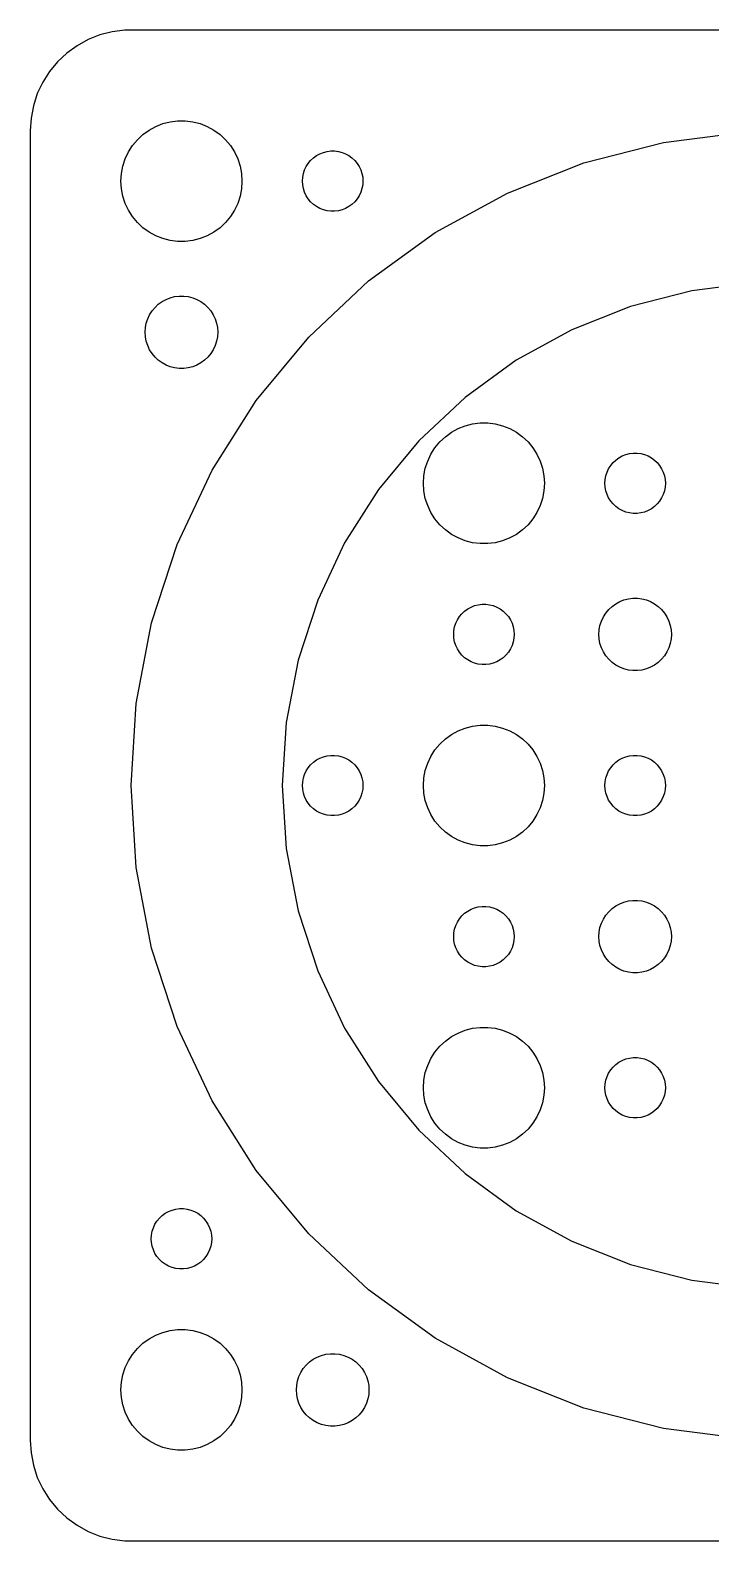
# Model space of a CAD drawing. Header units: metres. Extents: x -38 to 38, y -37 to 205.
# Drawn here: x -37.5 to -3.8, y 46.5 to 121.5 of the extents above; entities that cross this region are included whole.
import ezdxf

# ---------------------------------------------------------------- set-up
doc = ezdxf.new("R2010")
doc.units = ezdxf.units.M

msp = doc.modelspace()

# ---------------------------------------------------------------- linework, layer by layer
for p, q in [((-32.8139, 121.49), (-33.4369, 121.411)), ((32.8139, 121.49), (-32.8139, 121.49)), ((-35.1791, 120.722), (-35.6871, 120.353)), ((-34.6289, 121.024), (-35.1791, 120.722)), ((-34.0451, 121.255), (-34.6289, 121.024)), ((-33.4369, 121.411), (-34.0451, 121.255)), ((-35.6871, 120.353), (-36.1448, 119.923)), ((-36.5451, 119.439), (-36.8815, 118.909)), ((-36.1448, 119.923), (-36.5451, 119.439)), ((-36.8815, 118.909), (-37.1489, 118.341)), ((-37.3429, 117.743), (-37.4606, 117.127)), ((-37.1489, 118.341), (-37.3429, 117.743)), ((-37.4606, 117.127), (-37.5, 116.5)), ((-30.5621, 116.947), (-30.1884, 116.994)), ((-30.1884, 116.994), (-29.8116, 116.994)), ((-29.8116, 116.994), (-29.4379, 116.947)), ((-37.5, 116.5), (-37.5, 51.5)), ((-32.1869, 116.054), (-31.9123, 116.312)), ((-31.9123, 116.312), (-31.6075, 116.533)), ((-31.6075, 116.533), (-31.2773, 116.714)), ((-31.2773, 116.714), (-30.927, 116.853)), ((-30.927, 116.853), (-30.5621, 116.947)), ((-29.4379, 116.947), (-29.0729, 116.853)), ((-29.0729, 116.853), (-28.7227, 116.714)), ((-28.7227, 116.714), (-28.3925, 116.533)), ((-28.3925, 116.533), (-28.0877, 116.312)), ((-28.0877, 116.312), (-27.8131, 116.054)), ((-6.08989, 115.924), (-2.04068, 116.436)), ((-32.6289, 115.445), (-32.427, 115.763)), ((-32.427, 115.763), (-32.1869, 116.054)), ((-27.8131, 116.054), (-27.5729, 115.763)), ((-27.5729, 115.763), (-27.3711, 115.445)), ((-22.9635, 115.427), (-22.7811, 115.473)), ((-22.7811, 115.473), (-22.5942, 115.497)), ((-22.5942, 115.497), (-22.4058, 115.497)), ((-22.4058, 115.497), (-22.2189, 115.473)), ((-22.2189, 115.473), (-22.0365, 115.427)), ((-10.043, 114.909), (-6.08989, 115.924)), ((-32.9763, 114.376), (-32.9057, 114.746)), ((-32.9057, 114.746), (-32.7893, 115.104)), ((-32.7893, 115.104), (-32.6289, 115.445)), ((-27.3711, 115.445), (-27.2107, 115.104)), ((-27.2107, 115.104), (-27.0942, 114.746)), ((-27.0942, 114.746), (-27.0237, 114.376)), ((-23.8947, 114.552), (-23.8145, 114.723)), ((-23.8145, 114.723), (-23.7135, 114.882)), ((-23.7135, 114.882), (-23.5934, 115.027)), ((-23.5934, 115.027), (-23.4561, 115.156)), ((-23.4561, 115.156), (-23.3037, 115.266)), ((-23.3037, 115.266), (-23.1387, 115.357)), ((-23.1387, 115.357), (-22.9635, 115.427)), ((-22.0365, 115.427), (-21.8613, 115.357)), ((-21.8613, 115.357), (-21.6963, 115.266)), ((-21.6963, 115.266), (-21.5439, 115.156)), ((-21.5439, 115.156), (-21.4065, 115.027)), ((-21.4065, 115.027), (-21.2865, 114.882)), ((-21.2865, 114.882), (-21.1855, 114.723)), ((-21.1855, 114.723), (-21.1053, 114.552)), ((-13.8378, 113.407), (-10.043, 114.909)), ((-33, 114), (-32.9763, 114.376)), ((-32.9763, 113.624), (-33, 114)), ((-27.0237, 114.376), (-27, 114)), ((-27, 114), (-27.0237, 113.624)), ((-24, 114), (-23.9882, 114.188)), ((-23.9882, 113.812), (-24, 114)), ((-23.9882, 114.188), (-23.9529, 114.373)), ((-23.9529, 114.373), (-23.8947, 114.552)), ((-21.1053, 114.552), (-21.0471, 114.373)), ((-21.0471, 114.373), (-21.0118, 114.188)), ((-21.0118, 114.188), (-21, 114)), ((-21, 114), (-21.0118, 113.812)), ((-32.9057, 113.254), (-32.9763, 113.624)), ((-32.7893, 112.896), (-32.9057, 113.254)), ((-27.0942, 113.254), (-27.2107, 112.896)), ((-27.0237, 113.624), (-27.0942, 113.254)), ((-23.9529, 113.627), (-23.9882, 113.812)), ((-23.8947, 113.448), (-23.9529, 113.627)), ((-23.8145, 113.277), (-23.8947, 113.448)), ((-23.7135, 113.118), (-23.8145, 113.277)), ((-21.1855, 113.277), (-21.2865, 113.118)), ((-21.1053, 113.448), (-21.1855, 113.277)), ((-21.0471, 113.627), (-21.1053, 113.448)), ((-21.0118, 113.812), (-21.0471, 113.627)), ((-17.4144, 111.441), (-13.8378, 113.407)), ((-32.6289, 112.555), (-32.7893, 112.896)), ((-32.427, 112.237), (-32.6289, 112.555)), ((-27.3711, 112.555), (-27.5729, 112.237)), ((-27.2107, 112.896), (-27.3711, 112.555)), ((-23.5934, 112.973), (-23.7135, 113.118)), ((-23.4561, 112.844), (-23.5934, 112.973)), ((-23.3037, 112.734), (-23.4561, 112.844)), ((-23.1387, 112.643), (-23.3037, 112.734)), ((-22.9635, 112.573), (-23.1387, 112.643)), ((-22.7811, 112.527), (-22.9635, 112.573)), ((-22.5942, 112.503), (-22.7811, 112.527)), ((-22.4058, 112.503), (-22.5942, 112.503)), ((-22.2189, 112.527), (-22.4058, 112.503)), ((-22.0365, 112.573), (-22.2189, 112.527)), ((-21.8613, 112.643), (-22.0365, 112.573)), ((-21.6963, 112.734), (-21.8613, 112.643)), ((-21.5439, 112.844), (-21.6963, 112.734)), ((-21.4065, 112.973), (-21.5439, 112.844)), ((-21.2865, 113.118), (-21.4065, 112.973)), ((-32.1869, 111.946), (-32.427, 112.237)), ((-31.9123, 111.688), (-32.1869, 111.946)), ((-27.8131, 111.946), (-28.0877, 111.688)), ((-27.5729, 112.237), (-27.8131, 111.946)), ((-31.6075, 111.467), (-31.9123, 111.688)), ((-31.2773, 111.286), (-31.6075, 111.467)), ((-30.927, 111.147), (-31.2773, 111.286)), ((-30.5621, 111.053), (-30.927, 111.147)), ((-30.1884, 111.006), (-30.5621, 111.053)), ((-29.8116, 111.006), (-30.1884, 111.006)), ((-29.4379, 111.053), (-29.8116, 111.006)), ((-29.0729, 111.147), (-29.4379, 111.053)), ((-28.7227, 111.286), (-29.0729, 111.147)), ((-28.3925, 111.467), (-28.7227, 111.286)), ((-28.0877, 111.688), (-28.3925, 111.467)), ((-20.7163, 109.042), (-17.4144, 111.441)), ((-23.6915, 106.248), (-20.7163, 109.042)), ((-1.56975, 108.951), (-4.68452, 108.557)), ((-31.1474, 107.887), (-30.9645, 108.02)), ((-30.9645, 108.02), (-30.7664, 108.129)), ((-30.7664, 108.129), (-30.5562, 108.212)), ((-30.5562, 108.212), (-30.3373, 108.268)), ((-30.3373, 108.268), (-30.113, 108.296)), ((-30.113, 108.296), (-29.887, 108.296)), ((-29.887, 108.296), (-29.6627, 108.268)), ((-29.6627, 108.268), (-29.4438, 108.212)), ((-29.4438, 108.212), (-29.2336, 108.129)), ((-29.2336, 108.129), (-29.0355, 108.02)), ((-29.0355, 108.02), (-28.8526, 107.887)), ((-4.68452, 108.557), (-7.72542, 107.776)), ((-31.6736, 107.163), (-31.5773, 107.367)), ((-31.5773, 107.367), (-31.4562, 107.558)), ((-31.4562, 107.558), (-31.3121, 107.732)), ((-31.3121, 107.732), (-31.1474, 107.887)), ((-28.8526, 107.887), (-28.6879, 107.732)), ((-28.6879, 107.732), (-28.5438, 107.558)), ((-28.5438, 107.558), (-28.4226, 107.367)), ((-28.4226, 107.367), (-28.3264, 107.163)), ((-7.72542, 107.776), (-10.6445, 106.621)), ((-31.8, 106.5), (-31.7858, 106.726)), ((-31.7858, 106.274), (-31.8, 106.5)), ((-31.7858, 106.726), (-31.7434, 106.948)), ((-31.7434, 106.948), (-31.6736, 107.163)), ((-28.3264, 107.163), (-28.2565, 106.948)), ((-28.2565, 106.948), (-28.2142, 106.726)), ((-28.2142, 106.726), (-28.2, 106.5)), ((-28.2, 106.5), (-28.2142, 106.274)), ((-10.6445, 106.621), (-13.3957, 105.108)), ((-31.7434, 106.052), (-31.7858, 106.274)), ((-31.6736, 105.837), (-31.7434, 106.052)), ((-31.5773, 105.633), (-31.6736, 105.837)), ((-28.3264, 105.837), (-28.4226, 105.633)), ((-28.2565, 106.052), (-28.3264, 105.837)), ((-28.2142, 106.274), (-28.2565, 106.052)), ((-26.293, 103.103), (-23.6915, 106.248)), ((-31.4562, 105.442), (-31.5773, 105.633)), ((-31.3121, 105.268), (-31.4562, 105.442)), ((-31.1474, 105.113), (-31.3121, 105.268)), ((-30.9645, 104.98), (-31.1474, 105.113)), ((-30.7664, 104.871), (-30.9645, 104.98)), ((-29.0355, 104.98), (-29.2336, 104.871)), ((-28.8526, 105.113), (-29.0355, 104.98)), ((-28.6879, 105.268), (-28.8526, 105.113)), ((-28.5438, 105.442), (-28.6879, 105.268)), ((-28.4226, 105.633), (-28.5438, 105.442)), ((-13.3957, 105.108), (-15.9356, 103.263)), ((-30.5562, 104.788), (-30.7664, 104.871)), ((-30.3373, 104.732), (-30.5562, 104.788)), ((-30.113, 104.704), (-30.3373, 104.732)), ((-29.887, 104.704), (-30.113, 104.704)), ((-29.6627, 104.732), (-29.887, 104.704)), ((-29.4438, 104.788), (-29.6627, 104.732)), ((-29.2336, 104.871), (-29.4438, 104.788)), ((-28.48, 99.657), (-26.293, 103.103)), ((-15.9356, 103.263), (-18.2242, 101.114)), ((-15.5621, 101.947), (-15.1884, 101.994)), ((-15.1884, 101.994), (-14.8116, 101.994)), ((-14.8116, 101.994), (-14.4379, 101.947)), ((-17.1869, 101.054), (-16.9123, 101.312)), ((-16.9123, 101.312), (-16.6075, 101.533)), ((-16.6075, 101.533), (-16.2773, 101.714)), ((-16.2773, 101.714), (-15.927, 101.853)), ((-15.927, 101.853), (-15.5621, 101.947)), ((-14.4379, 101.947), (-14.0729, 101.853)), ((-14.0729, 101.853), (-13.7227, 101.714)), ((-13.7227, 101.714), (-13.3925, 101.533)), ((-13.3925, 101.533), (-13.0877, 101.312)), ((-13.0877, 101.312), (-12.8131, 101.054)), ((-18.2242, 101.114), (-20.2254, 98.6946)), ((-17.6289, 100.445), (-17.427, 100.763)), ((-17.427, 100.763), (-17.1869, 101.054)), ((-12.8131, 101.054), (-12.5729, 100.763)), ((-12.5729, 100.763), (-12.3711, 100.445)), ((-7.78107, 100.473), (-7.59418, 100.497)), ((-7.59418, 100.497), (-7.40581, 100.497)), ((-7.40581, 100.497), (-7.21892, 100.473)), ((-17.9763, 99.376), (-17.9057, 99.7461)), ((-17.9057, 99.7461), (-17.7893, 100.104)), ((-17.7893, 100.104), (-17.6289, 100.445)), ((-12.3711, 100.445), (-12.2107, 100.104)), ((-12.2107, 100.104), (-12.0942, 99.7461)), ((-12.0942, 99.7461), (-12.0237, 99.376)), ((-8.81445, 99.7226), (-8.71352, 99.8817)), ((-8.71352, 99.8817), (-8.59344, 100.027)), ((-8.59344, 100.027), (-8.45613, 100.156)), ((-8.45613, 100.156), (-8.30373, 100.266)), ((-8.30373, 100.266), (-8.13866, 100.357)), ((-8.13866, 100.357), (-7.96352, 100.427)), ((-7.96352, 100.427), (-7.78107, 100.473)), ((-7.21892, 100.473), (-7.03647, 100.427)), ((-7.03647, 100.427), (-6.86133, 100.357)), ((-6.86133, 100.357), (-6.69626, 100.266)), ((-6.69626, 100.266), (-6.54385, 100.156)), ((-6.54385, 100.156), (-6.40654, 100.027)), ((-6.40654, 100.027), (-6.28647, 99.8817)), ((-6.28647, 99.8817), (-6.18553, 99.7226)), ((-30.2177, 95.964), (-28.48, 99.657)), ((-18, 99), (-17.9763, 99.376)), ((-17.9763, 98.624), (-18, 99)), ((-12.0237, 99.376), (-12, 99)), ((-12, 99), (-12.0237, 98.624)), ((-9, 99), (-8.98816, 99.188)), ((-8.98816, 98.812), (-9, 99)), ((-8.98816, 99.188), (-8.95287, 99.373)), ((-8.95287, 99.373), (-8.89465, 99.5522)), ((-8.89465, 99.5522), (-8.81445, 99.7226)), ((-6.18553, 99.7226), (-6.10533, 99.5522)), ((-6.10533, 99.5522), (-6.04712, 99.373)), ((-6.04712, 99.373), (-6.01183, 99.188)), ((-6.01183, 99.188), (-6, 99)), ((-6, 99), (-6.01183, 98.812)), ((-20.2254, 98.6946), (-21.9077, 96.0438)), ((-17.9057, 98.2539), (-17.9763, 98.624)), ((-17.7893, 97.8956), (-17.9057, 98.2539)), ((-12.0942, 98.2539), (-12.2107, 97.8956)), ((-12.0237, 98.624), (-12.0942, 98.2539)), ((-8.95287, 98.627), (-8.98816, 98.812)), ((-8.89465, 98.4478), (-8.95287, 98.627)), ((-8.81445, 98.2774), (-8.89465, 98.4478)), ((-8.71352, 98.1183), (-8.81445, 98.2774)), ((-6.18553, 98.2774), (-6.28647, 98.1183)), ((-6.10533, 98.4478), (-6.18553, 98.2774)), ((-6.04712, 98.627), (-6.10533, 98.4478)), ((-6.01183, 98.812), (-6.04712, 98.627)), ((-17.6289, 97.5547), (-17.7893, 97.8956)), ((-17.427, 97.2366), (-17.6289, 97.5547)), ((-12.3711, 97.5547), (-12.5729, 97.2366)), ((-12.2107, 97.8956), (-12.3711, 97.5547)), ((-8.59344, 97.9732), (-8.71352, 98.1183)), ((-8.45613, 97.8442), (-8.59344, 97.9732)), ((-8.30373, 97.7335), (-8.45613, 97.8442)), ((-8.13866, 97.6427), (-8.30373, 97.7335)), ((-7.96352, 97.5734), (-8.13866, 97.6427)), ((-7.78107, 97.5266), (-7.96352, 97.5734)), ((-7.59418, 97.5029), (-7.78107, 97.5266)), ((-7.40581, 97.5029), (-7.59418, 97.5029)), ((-7.21892, 97.5266), (-7.40581, 97.5029)), ((-7.03647, 97.5734), (-7.21892, 97.5266)), ((-6.86133, 97.6427), (-7.03647, 97.5734)), ((-6.69626, 97.7335), (-6.86133, 97.6427)), ((-6.54385, 97.8442), (-6.69626, 97.7335)), ((-6.40654, 97.9732), (-6.54385, 97.8442)), ((-6.28647, 98.1183), (-6.40654, 97.9732)), ((-17.1869, 96.9464), (-17.427, 97.2366)), ((-16.9123, 96.6884), (-17.1869, 96.9464)), ((-12.8131, 96.9464), (-13.0877, 96.6884)), ((-12.5729, 97.2366), (-12.8131, 96.9464)), ((-21.9077, 96.0438), (-23.2444, 93.2031)), ((-16.6075, 96.467), (-16.9123, 96.6884)), ((-16.2773, 96.2855), (-16.6075, 96.467)), ((-15.927, 96.1468), (-16.2773, 96.2855)), ((-15.5621, 96.0531), (-15.927, 96.1468)), ((-15.1884, 96.0059), (-15.5621, 96.0531)), ((-14.8116, 96.0059), (-15.1884, 96.0059)), ((-14.4379, 96.0531), (-14.8116, 96.0059)), ((-14.0729, 96.1468), (-14.4379, 96.0531)), ((-13.7227, 96.2855), (-14.0729, 96.1468)), ((-13.3925, 96.467), (-13.7227, 96.2855)), ((-13.0877, 96.6884), (-13.3925, 96.467)), ((-31.4789, 92.0824), (-30.2177, 95.964)), ((-23.2444, 93.2031), (-24.2146, 90.2172)), ((-15.2811, 92.9734), (-15.0942, 92.997)), ((-15.0942, 92.997), (-14.9058, 92.997)), ((-14.9058, 92.997), (-14.7189, 92.9734)), ((-8.64735, 92.8869), (-8.46448, 93.0198)), ((-8.46448, 93.0198), (-8.26639, 93.1287)), ((-8.26639, 93.1287), (-8.05623, 93.2119)), ((-8.05623, 93.2119), (-7.83728, 93.2681)), ((-7.83728, 93.2681), (-7.61302, 93.2964)), ((-7.61302, 93.2964), (-7.38696, 93.2964)), ((-7.38696, 93.2964), (-7.1627, 93.2681)), ((-7.1627, 93.2681), (-6.94376, 93.2119)), ((-6.94376, 93.2119), (-6.7336, 93.1287)), ((-6.7336, 93.1287), (-6.53551, 93.0198)), ((-6.53551, 93.0198), (-6.35263, 92.8869)), ((-16.3145, 92.2226), (-16.2135, 92.3817)), ((-16.2135, 92.3817), (-16.0934, 92.5268)), ((-16.0934, 92.5268), (-15.9561, 92.6558)), ((-15.9561, 92.6558), (-15.8037, 92.7665)), ((-15.8037, 92.7665), (-15.6387, 92.8572)), ((-15.6387, 92.8572), (-15.4635, 92.9266)), ((-15.4635, 92.9266), (-15.2811, 92.9734)), ((-14.7189, 92.9734), (-14.5365, 92.9266)), ((-14.5365, 92.9266), (-14.3613, 92.8572)), ((-14.3613, 92.8572), (-14.1963, 92.7665)), ((-14.1963, 92.7665), (-14.0439, 92.6558)), ((-14.0439, 92.6558), (-13.9065, 92.5268)), ((-13.9065, 92.5268), (-13.7865, 92.3817)), ((-13.7865, 92.3817), (-13.6855, 92.2226)), ((-9.17358, 92.1626), (-9.07735, 92.3671)), ((-9.07735, 92.3671), (-8.95622, 92.558)), ((-8.95622, 92.558), (-8.81213, 92.7322)), ((-8.81213, 92.7322), (-8.64735, 92.8869)), ((-6.35263, 92.8869), (-6.18785, 92.7322)), ((-6.18785, 92.7322), (-6.04376, 92.558)), ((-6.04376, 92.558), (-5.92264, 92.3671)), ((-5.92264, 92.3671), (-5.8264, 92.1626)), ((-32.2437, 88.0733), (-31.4789, 92.0824)), ((-16.5, 91.5), (-16.4882, 91.688)), ((-16.4882, 91.312), (-16.5, 91.5)), ((-16.4882, 91.688), (-16.4529, 91.873)), ((-16.4529, 91.873), (-16.3947, 92.0522)), ((-16.3947, 92.0522), (-16.3145, 92.2226)), ((-13.6855, 92.2226), (-13.6053, 92.0522)), ((-13.6053, 92.0522), (-13.5471, 91.873)), ((-13.5471, 91.873), (-13.5118, 91.688)), ((-13.5118, 91.688), (-13.5, 91.5)), ((-13.5, 91.5), (-13.5118, 91.312)), ((-9.29999, 91.5), (-9.2858, 91.7256)), ((-9.2858, 91.2744), (-9.29999, 91.5)), ((-9.2858, 91.7256), (-9.24344, 91.9476)), ((-9.24344, 91.9476), (-9.17358, 92.1626)), ((-5.8264, 92.1626), (-5.75655, 91.9476)), ((-5.75655, 91.9476), (-5.71419, 91.7256)), ((-5.71419, 91.7256), (-5.7, 91.5)), ((-5.7, 91.5), (-5.71419, 91.2744)), ((-16.4529, 91.127), (-16.4882, 91.312)), ((-16.3947, 90.9478), (-16.4529, 91.127)), ((-16.3145, 90.7774), (-16.3947, 90.9478)), ((-16.2135, 90.6183), (-16.3145, 90.7774)), ((-13.6855, 90.7774), (-13.7865, 90.6183)), ((-13.6053, 90.9478), (-13.6855, 90.7774)), ((-13.5471, 91.127), (-13.6053, 90.9478)), ((-13.5118, 91.312), (-13.5471, 91.127)), ((-9.24344, 91.0524), (-9.2858, 91.2744)), ((-9.17358, 90.8374), (-9.24344, 91.0524)), ((-9.07735, 90.6328), (-9.17358, 90.8374)), ((-5.8264, 90.8374), (-5.92264, 90.6328)), ((-5.75655, 91.0524), (-5.8264, 90.8374)), ((-5.71419, 91.2744), (-5.75655, 91.0524)), ((-24.2146, 90.2172), (-24.8029, 87.1333)), ((-16.0934, 90.4732), (-16.2135, 90.6183)), ((-15.9561, 90.3442), (-16.0934, 90.4732)), ((-15.8037, 90.2335), (-15.9561, 90.3442)), ((-15.6387, 90.1427), (-15.8037, 90.2335)), ((-15.4635, 90.0734), (-15.6387, 90.1427)), ((-15.2811, 90.0266), (-15.4635, 90.0734)), ((-15.0942, 90.0029), (-15.2811, 90.0266)), ((-14.9058, 90.0029), (-15.0942, 90.0029)), ((-14.7189, 90.0266), (-14.9058, 90.0029)), ((-14.5365, 90.0734), (-14.7189, 90.0266)), ((-14.3613, 90.1427), (-14.5365, 90.0734)), ((-14.1963, 90.2335), (-14.3613, 90.1427)), ((-14.0439, 90.3442), (-14.1963, 90.2335)), ((-13.9065, 90.4732), (-14.0439, 90.3442)), ((-13.7865, 90.6183), (-13.9065, 90.4732)), ((-8.95622, 90.442), (-9.07735, 90.6328)), ((-8.81213, 90.2678), (-8.95622, 90.442)), ((-8.64735, 90.1131), (-8.81213, 90.2678)), ((-8.46448, 89.9802), (-8.64735, 90.1131)), ((-8.26639, 89.8713), (-8.46448, 89.9802)), ((-6.53551, 89.9802), (-6.7336, 89.8713)), ((-6.35263, 90.1131), (-6.53551, 89.9802)), ((-6.18785, 90.2678), (-6.35263, 90.1131)), ((-6.04376, 90.442), (-6.18785, 90.2678)), ((-5.92264, 90.6328), (-6.04376, 90.442)), ((-8.05623, 89.7881), (-8.26639, 89.8713)), ((-7.83728, 89.7319), (-8.05623, 89.7881)), ((-7.61302, 89.7036), (-7.83728, 89.7319)), ((-7.38696, 89.7036), (-7.61302, 89.7036)), ((-7.1627, 89.7319), (-7.38696, 89.7036)), ((-6.94376, 89.7881), (-7.1627, 89.7319)), ((-6.7336, 89.8713), (-6.94376, 89.7881)), ((-32.5, 84), (-32.2437, 88.0733)), ((-24.8029, 87.1333), (-25, 84)), ((-15.5621, 86.9469), (-15.1884, 86.9941)), ((-15.1884, 86.9941), (-14.8116, 86.9941)), ((-14.8116, 86.9941), (-14.4379, 86.9469)), ((-17.1869, 86.0536), (-16.9123, 86.3115)), ((-16.9123, 86.3115), (-16.6075, 86.533)), ((-16.6075, 86.533), (-16.2773, 86.7145)), ((-16.2773, 86.7145), (-15.927, 86.8532)), ((-15.927, 86.8532), (-15.5621, 86.9469)), ((-14.4379, 86.9469), (-14.0729, 86.8532)), ((-14.0729, 86.8532), (-13.7227, 86.7145)), ((-13.7227, 86.7145), (-13.3925, 86.533)), ((-13.3925, 86.533), (-13.0877, 86.3115)), ((-13.0877, 86.3115), (-12.8131, 86.0536)), ((-22.7811, 85.4734), (-22.5942, 85.497)), ((-22.5942, 85.497), (-22.4058, 85.497)), ((-22.4058, 85.497), (-22.2189, 85.4734)), ((-17.6289, 85.4453), (-17.427, 85.7634)), ((-17.427, 85.7634), (-17.1869, 86.0536)), ((-12.8131, 86.0536), (-12.5729, 85.7634)), ((-12.5729, 85.7634), (-12.3711, 85.4453)), ((-7.78107, 85.4734), (-7.59418, 85.497)), ((-7.59418, 85.497), (-7.40581, 85.497)), ((-7.40581, 85.497), (-7.21892, 85.4734)), ((-23.8145, 84.7226), (-23.7135, 84.8817)), ((-23.7135, 84.8817), (-23.5934, 85.0268)), ((-23.5934, 85.0268), (-23.4561, 85.1558)), ((-23.4561, 85.1558), (-23.3037, 85.2665)), ((-23.3037, 85.2665), (-23.1387, 85.3572)), ((-23.1387, 85.3572), (-22.9635, 85.4266)), ((-22.9635, 85.4266), (-22.7811, 85.4734)), ((-22.2189, 85.4734), (-22.0365, 85.4266)), ((-22.0365, 85.4266), (-21.8613, 85.3572)), ((-21.8613, 85.3572), (-21.6963, 85.2665)), ((-21.6963, 85.2665), (-21.5439, 85.1558)), ((-21.5439, 85.1558), (-21.4065, 85.0268)), ((-21.4065, 85.0268), (-21.2865, 84.8817)), ((-21.2865, 84.8817), (-21.1855, 84.7226)), ((-17.9763, 84.376), (-17.9057, 84.7461)), ((-17.9057, 84.7461), (-17.7893, 85.1044)), ((-17.7893, 85.1044), (-17.6289, 85.4453)), ((-12.3711, 85.4453), (-12.2107, 85.1044)), ((-12.2107, 85.1044), (-12.0942, 84.7461)), ((-12.0942, 84.7461), (-12.0237, 84.376)), ((-8.81445, 84.7226), (-8.71352, 84.8817)), ((-8.71352, 84.8817), (-8.59344, 85.0268)), ((-8.59344, 85.0268), (-8.45613, 85.1558)), ((-8.45613, 85.1558), (-8.30373, 85.2665)), ((-8.30373, 85.2665), (-8.13866, 85.3572)), ((-8.13866, 85.3572), (-7.96352, 85.4266)), ((-7.96352, 85.4266), (-7.78107, 85.4734)), ((-7.21892, 85.4734), (-7.03647, 85.4266)), ((-7.03647, 85.4266), (-6.86133, 85.3572)), ((-6.86133, 85.3572), (-6.69626, 85.2665)), ((-6.69626, 85.2665), (-6.54385, 85.1558)), ((-6.54385, 85.1558), (-6.40654, 85.0268)), ((-6.40654, 85.0268), (-6.28647, 84.8817)), ((-6.28647, 84.8817), (-6.18553, 84.7226)), ((-32.2437, 79.9267), (-32.5, 84)), ((-25, 84), (-24.8029, 80.8667)), ((-24, 84), (-23.9882, 84.188)), ((-23.9882, 83.812), (-24, 84)), ((-23.9882, 84.188), (-23.9529, 84.373)), ((-23.9529, 84.373), (-23.8947, 84.5522)), ((-23.8947, 84.5522), (-23.8145, 84.7226)), ((-21.1855, 84.7226), (-21.1053, 84.5522)), ((-21.1053, 84.5522), (-21.0471, 84.373)), ((-21.0471, 84.373), (-21.0118, 84.188)), ((-21.0118, 84.188), (-21, 84)), ((-21, 84), (-21.0118, 83.812)), ((-18, 84), (-17.9763, 84.376)), ((-17.9763, 83.624), (-18, 84)), ((-12.0237, 84.376), (-12, 84)), ((-12, 84), (-12.0237, 83.624)), ((-9, 84), (-8.98816, 84.188)), ((-8.98816, 83.812), (-9, 84)), ((-8.98816, 84.188), (-8.95287, 84.373)), ((-8.95287, 84.373), (-8.89465, 84.5522)), ((-8.89465, 84.5522), (-8.81445, 84.7226)), ((-6.18553, 84.7226), (-6.10533, 84.5522)), ((-6.10533, 84.5522), (-6.04712, 84.373)), ((-6.04712, 84.373), (-6.01183, 84.188)), ((-6.01183, 84.188), (-6, 84)), ((-6, 84), (-6.01183, 83.812)), ((-23.9529, 83.627), (-23.9882, 83.812)), ((-23.8947, 83.4478), (-23.9529, 83.627)), ((-23.8145, 83.2774), (-23.8947, 83.4478)), ((-23.7135, 83.1183), (-23.8145, 83.2774)), ((-21.1855, 83.2774), (-21.2865, 83.1183)), ((-21.1053, 83.4478), (-21.1855, 83.2774)), ((-21.0471, 83.627), (-21.1053, 83.4478)), ((-21.0118, 83.812), (-21.0471, 83.627)), ((-17.9057, 83.2539), (-17.9763, 83.624)), ((-17.7893, 82.8956), (-17.9057, 83.2539)), ((-12.0942, 83.2539), (-12.2107, 82.8956)), ((-12.0237, 83.624), (-12.0942, 83.2539)), ((-8.95287, 83.627), (-8.98816, 83.812)), ((-8.89465, 83.4478), (-8.95287, 83.627)), ((-8.81445, 83.2774), (-8.89465, 83.4478)), ((-8.71352, 83.1183), (-8.81445, 83.2774)), ((-6.18553, 83.2774), (-6.28647, 83.1183)), ((-6.10533, 83.4478), (-6.18553, 83.2774)), ((-6.04712, 83.627), (-6.10533, 83.4478)), ((-6.01183, 83.812), (-6.04712, 83.627)), ((-23.5934, 82.9732), (-23.7135, 83.1183)), ((-23.4561, 82.8442), (-23.5934, 82.9732)), ((-23.3037, 82.7335), (-23.4561, 82.8442)), ((-23.1387, 82.6428), (-23.3037, 82.7335)), ((-22.9635, 82.5734), (-23.1387, 82.6428)), ((-22.7811, 82.5266), (-22.9635, 82.5734)), ((-22.5942, 82.503), (-22.7811, 82.5266)), ((-22.4058, 82.503), (-22.5942, 82.503)), ((-22.2189, 82.5266), (-22.4058, 82.503)), ((-22.0365, 82.5734), (-22.2189, 82.5266)), ((-21.8613, 82.6428), (-22.0365, 82.5734)), ((-21.6963, 82.7335), (-21.8613, 82.6428)), ((-21.5439, 82.8442), (-21.6963, 82.7335)), ((-21.4065, 82.9732), (-21.5439, 82.8442)), ((-21.2865, 83.1183), (-21.4065, 82.9732)), ((-17.6289, 82.5547), (-17.7893, 82.8956)), ((-17.427, 82.2366), (-17.6289, 82.5547)), ((-12.3711, 82.5547), (-12.5729, 82.2366)), ((-12.2107, 82.8956), (-12.3711, 82.5547)), ((-8.59344, 82.9732), (-8.71352, 83.1183)), ((-8.45613, 82.8442), (-8.59344, 82.9732)), ((-8.30373, 82.7335), (-8.45613, 82.8442)), ((-8.13866, 82.6428), (-8.30373, 82.7335)), ((-7.96352, 82.5734), (-8.13866, 82.6428)), ((-7.78107, 82.5266), (-7.96352, 82.5734)), ((-7.59418, 82.503), (-7.78107, 82.5266)), ((-7.40581, 82.503), (-7.59418, 82.503)), ((-7.21892, 82.5266), (-7.40581, 82.503)), ((-7.03647, 82.5734), (-7.21892, 82.5266)), ((-6.86133, 82.6428), (-7.03647, 82.5734)), ((-6.69626, 82.7335), (-6.86133, 82.6428)), ((-6.54385, 82.8442), (-6.69626, 82.7335)), ((-6.40654, 82.9732), (-6.54385, 82.8442)), ((-6.28647, 83.1183), (-6.40654, 82.9732)), ((-17.1869, 81.9464), (-17.427, 82.2366)), ((-16.9123, 81.6885), (-17.1869, 81.9464)), ((-12.8131, 81.9464), (-13.0877, 81.6885)), ((-12.5729, 82.2366), (-12.8131, 81.9464)), ((-16.6075, 81.467), (-16.9123, 81.6885)), ((-16.2773, 81.2855), (-16.6075, 81.467)), ((-15.927, 81.1468), (-16.2773, 81.2855)), ((-15.5621, 81.0531), (-15.927, 81.1468)), ((-15.1884, 81.0059), (-15.5621, 81.0531)), ((-14.8116, 81.0059), (-15.1884, 81.0059)), ((-14.4379, 81.0531), (-14.8116, 81.0059)), ((-14.0729, 81.1468), (-14.4379, 81.0531)), ((-13.7227, 81.2855), (-14.0729, 81.1468)), ((-13.3925, 81.467), (-13.7227, 81.2855)), ((-13.0877, 81.6885), (-13.3925, 81.467)), ((-24.8029, 80.8667), (-24.2146, 77.7828)), ((-31.4789, 75.9176), (-32.2437, 79.9267)), ((-15.2811, 77.9734), (-15.0942, 77.9971)), ((-15.0942, 77.9971), (-14.9058, 77.9971)), ((-14.9058, 77.9971), (-14.7189, 77.9734)), ((-8.64735, 77.8869), (-8.46448, 78.0198)), ((-8.46448, 78.0198), (-8.26639, 78.1287)), ((-8.26639, 78.1287), (-8.05623, 78.2119)), ((-8.05623, 78.2119), (-7.83728, 78.2681)), ((-7.83728, 78.2681), (-7.61302, 78.2964)), ((-7.61302, 78.2964), (-7.38696, 78.2964)), ((-7.38696, 78.2964), (-7.1627, 78.2681)), ((-7.1627, 78.2681), (-6.94376, 78.2119)), ((-6.94376, 78.2119), (-6.7336, 78.1287)), ((-6.7336, 78.1287), (-6.53551, 78.0198)), ((-6.53551, 78.0198), (-6.35263, 77.8869)), ((-24.2146, 77.7828), (-23.2444, 74.7969)), ((-16.3145, 77.2226), (-16.2135, 77.3817)), ((-16.2135, 77.3817), (-16.0934, 77.5268)), ((-16.0934, 77.5268), (-15.9561, 77.6558)), ((-15.9561, 77.6558), (-15.8037, 77.7665)), ((-15.8037, 77.7665), (-15.6387, 77.8573)), ((-15.6387, 77.8573), (-15.4635, 77.9266)), ((-15.4635, 77.9266), (-15.2811, 77.9734)), ((-14.7189, 77.9734), (-14.5365, 77.9266)), ((-14.5365, 77.9266), (-14.3613, 77.8573)), ((-14.3613, 77.8573), (-14.1963, 77.7665)), ((-14.1963, 77.7665), (-14.0439, 77.6558)), ((-14.0439, 77.6558), (-13.9065, 77.5268)), ((-13.9065, 77.5268), (-13.7865, 77.3817)), ((-13.7865, 77.3817), (-13.6855, 77.2226)), ((-9.17358, 77.1626), (-9.07735, 77.3672)), ((-9.07735, 77.3672), (-8.95622, 77.558)), ((-8.95622, 77.558), (-8.81213, 77.7322)), ((-8.81213, 77.7322), (-8.64735, 77.8869)), ((-6.35263, 77.8869), (-6.18785, 77.7322)), ((-6.18785, 77.7322), (-6.04376, 77.558)), ((-6.04376, 77.558), (-5.92264, 77.3672)), ((-5.92264, 77.3672), (-5.8264, 77.1626)), ((-16.5, 76.5), (-16.4882, 76.688)), ((-16.4882, 76.312), (-16.5, 76.5)), ((-16.4882, 76.688), (-16.4529, 76.873)), ((-16.4529, 76.873), (-16.3947, 77.0522)), ((-16.3947, 77.0522), (-16.3145, 77.2226)), ((-13.6855, 77.2226), (-13.6053, 77.0522)), ((-13.6053, 77.0522), (-13.5471, 76.873)), ((-13.5471, 76.873), (-13.5118, 76.688)), ((-13.5118, 76.688), (-13.5, 76.5)), ((-13.5, 76.5), (-13.5118, 76.312)), ((-9.29999, 76.5), (-9.2858, 76.7256)), ((-9.2858, 76.2744), (-9.29999, 76.5)), ((-9.2858, 76.7256), (-9.24344, 76.9476)), ((-9.24344, 76.9476), (-9.17358, 77.1626)), ((-5.8264, 77.1626), (-5.75655, 76.9476)), ((-5.75655, 76.9476), (-5.71419, 76.7256)), ((-5.71419, 76.7256), (-5.7, 76.5)), ((-5.7, 76.5), (-5.71419, 76.2744)), ((-30.2177, 72.036), (-31.4789, 75.9176)), ((-16.4529, 76.127), (-16.4882, 76.312)), ((-16.3947, 75.9478), (-16.4529, 76.127)), ((-16.3145, 75.7774), (-16.3947, 75.9478)), ((-16.2135, 75.6183), (-16.3145, 75.7774)), ((-13.6855, 75.7774), (-13.7865, 75.6183)), ((-13.6053, 75.9478), (-13.6855, 75.7774)), ((-13.5471, 76.127), (-13.6053, 75.9478)), ((-13.5118, 76.312), (-13.5471, 76.127)), ((-9.24344, 76.0524), (-9.2858, 76.2744)), ((-9.17358, 75.8374), (-9.24344, 76.0524)), ((-9.07735, 75.6329), (-9.17358, 75.8374)), ((-5.8264, 75.8374), (-5.92264, 75.6329)), ((-5.75655, 76.0524), (-5.8264, 75.8374)), ((-5.71419, 76.2744), (-5.75655, 76.0524)), ((-16.0934, 75.4732), (-16.2135, 75.6183)), ((-15.9561, 75.3442), (-16.0934, 75.4732)), ((-15.8037, 75.2335), (-15.9561, 75.3442)), ((-15.6387, 75.1428), (-15.8037, 75.2335)), ((-15.4635, 75.0734), (-15.6387, 75.1428)), ((-15.2811, 75.0266), (-15.4635, 75.0734)), ((-15.0942, 75.003), (-15.2811, 75.0266)), ((-14.9058, 75.003), (-15.0942, 75.003)), ((-14.7189, 75.0266), (-14.9058, 75.003)), ((-14.5365, 75.0734), (-14.7189, 75.0266)), ((-14.3613, 75.1428), (-14.5365, 75.0734)), ((-14.1963, 75.2335), (-14.3613, 75.1428)), ((-14.0439, 75.3442), (-14.1963, 75.2335)), ((-13.9065, 75.4732), (-14.0439, 75.3442)), ((-13.7865, 75.6183), (-13.9065, 75.4732)), ((-8.95622, 75.442), (-9.07735, 75.6329)), ((-8.81213, 75.2678), (-8.95622, 75.442)), ((-8.64735, 75.1131), (-8.81213, 75.2678)), ((-8.46448, 74.9802), (-8.64735, 75.1131)), ((-8.26639, 74.8713), (-8.46448, 74.9802)), ((-6.53551, 74.9802), (-6.7336, 74.8713)), ((-6.35263, 75.1131), (-6.53551, 74.9802)), ((-6.18785, 75.2678), (-6.35263, 75.1131)), ((-6.04376, 75.442), (-6.18785, 75.2678)), ((-5.92264, 75.6329), (-6.04376, 75.442)), ((-23.2444, 74.7969), (-21.9077, 71.9562)), ((-8.05623, 74.7881), (-8.26639, 74.8713)), ((-7.83728, 74.7319), (-8.05623, 74.7881)), ((-7.61302, 74.7036), (-7.83728, 74.7319)), ((-7.38696, 74.7036), (-7.61302, 74.7036)), ((-7.1627, 74.7319), (-7.38696, 74.7036)), ((-6.94376, 74.7881), (-7.1627, 74.7319)), ((-6.7336, 74.8713), (-6.94376, 74.7881)), ((-28.48, 68.343), (-30.2177, 72.036)), ((-15.5621, 71.9469), (-15.1884, 71.9941)), ((-15.1884, 71.9941), (-14.8116, 71.9941)), ((-14.8116, 71.9941), (-14.4379, 71.9469)), ((-21.9077, 71.9562), (-20.2254, 69.3054)), ((-17.1869, 71.0536), (-16.9123, 71.3116)), ((-16.9123, 71.3116), (-16.6075, 71.533)), ((-16.6075, 71.533), (-16.2773, 71.7145)), ((-16.2773, 71.7145), (-15.927, 71.8532)), ((-15.927, 71.8532), (-15.5621, 71.9469)), ((-14.4379, 71.9469), (-14.0729, 71.8532)), ((-14.0729, 71.8532), (-13.7227, 71.7145)), ((-13.7227, 71.7145), (-13.3925, 71.533)), ((-13.3925, 71.533), (-13.0877, 71.3116)), ((-13.0877, 71.3116), (-12.8131, 71.0536)), ((-17.6289, 70.4453), (-17.427, 70.7634)), ((-17.427, 70.7634), (-17.1869, 71.0536)), ((-12.8131, 71.0536), (-12.5729, 70.7634)), ((-12.5729, 70.7634), (-12.3711, 70.4453)), ((-7.78107, 70.4734), (-7.59418, 70.4971)), ((-7.59418, 70.4971), (-7.40581, 70.4971)), ((-7.40581, 70.4971), (-7.21892, 70.4734)), ((-17.9763, 69.376), (-17.9057, 69.7461)), ((-17.9057, 69.7461), (-17.7893, 70.1044)), ((-17.7893, 70.1044), (-17.6289, 70.4453)), ((-12.3711, 70.4453), (-12.2107, 70.1044)), ((-12.2107, 70.1044), (-12.0942, 69.7461)), ((-12.0942, 69.7461), (-12.0237, 69.376)), ((-8.81445, 69.7226), (-8.71352, 69.8817)), ((-8.71352, 69.8817), (-8.59344, 70.0268)), ((-8.59344, 70.0268), (-8.45613, 70.1558)), ((-8.45613, 70.1558), (-8.30373, 70.2665)), ((-8.30373, 70.2665), (-8.13866, 70.3573)), ((-8.13866, 70.3573), (-7.96352, 70.4266)), ((-7.96352, 70.4266), (-7.78107, 70.4734)), ((-7.21892, 70.4734), (-7.03647, 70.4266)), ((-7.03647, 70.4266), (-6.86133, 70.3573)), ((-6.86133, 70.3573), (-6.69626, 70.2665)), ((-6.69626, 70.2665), (-6.54385, 70.1558)), ((-6.54385, 70.1558), (-6.40654, 70.0268)), ((-6.40654, 70.0268), (-6.28647, 69.8817)), ((-6.28647, 69.8817), (-6.18553, 69.7226)), ((-20.2254, 69.3054), (-18.2242, 66.8863)), ((-18, 69), (-17.9763, 69.376)), ((-17.9763, 68.624), (-18, 69)), ((-12.0237, 69.376), (-12, 69)), ((-12, 69), (-12.0237, 68.624)), ((-9, 69), (-8.98816, 69.188)), ((-8.98816, 68.812), (-9, 69)), ((-8.98816, 69.188), (-8.95287, 69.373)), ((-8.95287, 69.373), (-8.89465, 69.5522)), ((-8.89465, 69.5522), (-8.81445, 69.7226)), ((-6.18553, 69.7226), (-6.10533, 69.5522)), ((-6.10533, 69.5522), (-6.04712, 69.373)), ((-6.04712, 69.373), (-6.01183, 69.188)), ((-6.01183, 69.188), (-6, 69)), ((-6, 69), (-6.01183, 68.812)), ((-26.293, 64.897), (-28.48, 68.343)), ((-17.9057, 68.2539), (-17.9763, 68.624)), ((-17.7893, 67.8956), (-17.9057, 68.2539)), ((-12.0942, 68.2539), (-12.2107, 67.8956)), ((-12.0237, 68.624), (-12.0942, 68.2539)), ((-8.95287, 68.627), (-8.98816, 68.812)), ((-8.89465, 68.4478), (-8.95287, 68.627)), ((-8.81445, 68.2774), (-8.89465, 68.4478)), ((-8.71352, 68.1183), (-8.81445, 68.2774)), ((-6.18553, 68.2774), (-6.28647, 68.1183)), ((-6.10533, 68.4478), (-6.18553, 68.2774)), ((-6.04712, 68.627), (-6.10533, 68.4478)), ((-6.01183, 68.812), (-6.04712, 68.627)), ((-17.6289, 67.5547), (-17.7893, 67.8956)), ((-17.427, 67.2366), (-17.6289, 67.5547)), ((-12.3711, 67.5547), (-12.5729, 67.2366)), ((-12.2107, 67.8956), (-12.3711, 67.5547)), ((-8.59344, 67.9732), (-8.71352, 68.1183)), ((-8.45613, 67.8442), (-8.59344, 67.9732)), ((-8.30373, 67.7335), (-8.45613, 67.8442)), ((-8.13866, 67.6428), (-8.30373, 67.7335)), ((-7.96352, 67.5734), (-8.13866, 67.6428)), ((-7.78107, 67.5266), (-7.96352, 67.5734)), ((-7.59418, 67.503), (-7.78107, 67.5266)), ((-7.40581, 67.503), (-7.59418, 67.503)), ((-7.21892, 67.5266), (-7.40581, 67.503)), ((-7.03647, 67.5734), (-7.21892, 67.5266)), ((-6.86133, 67.6428), (-7.03647, 67.5734)), ((-6.69626, 67.7335), (-6.86133, 67.6428)), ((-6.54385, 67.8442), (-6.69626, 67.7335)), ((-6.40654, 67.9732), (-6.54385, 67.8442)), ((-6.28647, 68.1183), (-6.40654, 67.9732)), ((-18.2242, 66.8863), (-15.9356, 64.7372)), ((-17.1869, 66.9464), (-17.427, 67.2366)), ((-16.9123, 66.6885), (-17.1869, 66.9464)), ((-12.8131, 66.9464), (-13.0877, 66.6885)), ((-12.5729, 67.2366), (-12.8131, 66.9464)), ((-16.6075, 66.467), (-16.9123, 66.6885)), ((-16.2773, 66.2855), (-16.6075, 66.467)), ((-15.927, 66.1468), (-16.2773, 66.2855)), ((-15.5621, 66.0531), (-15.927, 66.1468)), ((-15.1884, 66.0059), (-15.5621, 66.0531)), ((-14.8116, 66.0059), (-15.1884, 66.0059)), ((-14.4379, 66.0531), (-14.8116, 66.0059)), ((-14.0729, 66.1468), (-14.4379, 66.0531)), ((-13.7227, 66.2855), (-14.0729, 66.1468)), ((-13.3925, 66.467), (-13.7227, 66.2855)), ((-13.0877, 66.6885), (-13.3925, 66.467)), ((-23.6915, 61.7522), (-26.293, 64.897)), ((-15.9356, 64.7372), (-13.3957, 62.8918)), ((-30.2811, 62.9734), (-30.0942, 62.997)), ((-30.0942, 62.997), (-29.9058, 62.997)), ((-29.9058, 62.997), (-29.7189, 62.9734)), ((-31.3145, 62.2226), (-31.2135, 62.3817)), ((-31.2135, 62.3817), (-31.0934, 62.5268)), ((-31.0934, 62.5268), (-30.9561, 62.6558)), ((-30.9561, 62.6558), (-30.8037, 62.7665)), ((-30.8037, 62.7665), (-30.6387, 62.8573)), ((-30.6387, 62.8573), (-30.4635, 62.9266)), ((-30.4635, 62.9266), (-30.2811, 62.9734)), ((-29.7189, 62.9734), (-29.5365, 62.9266)), ((-29.5365, 62.9266), (-29.3613, 62.8573)), ((-29.3613, 62.8573), (-29.1963, 62.7665)), ((-29.1963, 62.7665), (-29.0439, 62.6558)), ((-29.0439, 62.6558), (-28.9065, 62.5268)), ((-28.9065, 62.5268), (-28.7865, 62.3817)), ((-28.7865, 62.3817), (-28.6855, 62.2226)), ((-13.3957, 62.8918), (-10.6445, 61.3793)), ((-31.5, 61.5), (-31.4882, 61.688)), ((-31.4882, 61.312), (-31.5, 61.5)), ((-31.4882, 61.688), (-31.4529, 61.873)), ((-31.4529, 61.873), (-31.3947, 62.0522)), ((-31.3947, 62.0522), (-31.3145, 62.2226)), ((-28.6855, 62.2226), (-28.6053, 62.0522)), ((-28.6053, 62.0522), (-28.5471, 61.873)), ((-28.5471, 61.873), (-28.5118, 61.688)), ((-28.5118, 61.688), (-28.5, 61.5)), ((-28.5, 61.5), (-28.5118, 61.312)), ((-20.7163, 58.9583), (-23.6915, 61.7522)), ((-31.4529, 61.127), (-31.4882, 61.312)), ((-31.3947, 60.9478), (-31.4529, 61.127)), ((-31.3145, 60.7774), (-31.3947, 60.9478)), ((-31.2135, 60.6183), (-31.3145, 60.7774)), ((-28.6855, 60.7774), (-28.7865, 60.6183)), ((-28.6053, 60.9478), (-28.6855, 60.7774)), ((-28.5471, 61.127), (-28.6053, 60.9478)), ((-28.5118, 61.312), (-28.5471, 61.127)), ((-10.6445, 61.3793), (-7.72542, 60.2236)), ((-31.0934, 60.4732), (-31.2135, 60.6183)), ((-30.9561, 60.3442), (-31.0934, 60.4732)), ((-30.8037, 60.2335), (-30.9561, 60.3442)), ((-30.6387, 60.1428), (-30.8037, 60.2335)), ((-30.4635, 60.0734), (-30.6387, 60.1428)), ((-30.2811, 60.0266), (-30.4635, 60.0734)), ((-30.0942, 60.003), (-30.2811, 60.0266)), ((-29.9058, 60.003), (-30.0942, 60.003)), ((-29.7189, 60.0266), (-29.9058, 60.003)), ((-29.5365, 60.0734), (-29.7189, 60.0266)), ((-29.3613, 60.1428), (-29.5365, 60.0734)), ((-29.1963, 60.2335), (-29.3613, 60.1428)), ((-29.0439, 60.3442), (-29.1963, 60.2335)), ((-28.9065, 60.4732), (-29.0439, 60.3442)), ((-28.7865, 60.6183), (-28.9065, 60.4732)), ((-7.72542, 60.2236), (-4.68452, 59.4428)), ((-4.68452, 59.4428), (-1.56975, 59.0493)), ((-17.4144, 56.5594), (-20.7163, 58.9583)), ((-30.5621, 56.9469), (-30.1884, 56.9941)), ((-30.1884, 56.9941), (-29.8116, 56.9941)), ((-29.8116, 56.9941), (-29.4379, 56.9469)), ((-32.1869, 56.0536), (-31.9123, 56.3116)), ((-31.9123, 56.3116), (-31.6075, 56.533)), ((-31.6075, 56.533), (-31.2773, 56.7145)), ((-31.2773, 56.7145), (-30.927, 56.8532)), ((-30.927, 56.8532), (-30.5621, 56.9469)), ((-29.4379, 56.9469), (-29.0729, 56.8532)), ((-29.0729, 56.8532), (-28.7227, 56.7145)), ((-28.7227, 56.7145), (-28.3925, 56.533)), ((-28.3925, 56.533), (-28.0877, 56.3116)), ((-28.0877, 56.3116), (-27.8131, 56.0536)), ((-13.8378, 54.5931), (-17.4144, 56.5594)), ((-32.6289, 55.4453), (-32.427, 55.7634)), ((-32.427, 55.7634), (-32.1869, 56.0536)), ((-27.8131, 56.0536), (-27.5729, 55.7634)), ((-27.5729, 55.7634), (-27.3711, 55.4453)), ((-23.6474, 55.3869), (-23.4645, 55.5198)), ((-23.4645, 55.5198), (-23.2664, 55.6287)), ((-23.2664, 55.6287), (-23.0562, 55.7119)), ((-23.0562, 55.7119), (-22.8373, 55.7681)), ((-22.8373, 55.7681), (-22.613, 55.7964)), ((-22.613, 55.7964), (-22.387, 55.7964)), ((-22.387, 55.7964), (-22.1627, 55.7681)), ((-22.1627, 55.7681), (-21.9438, 55.7119)), ((-21.9438, 55.7119), (-21.7336, 55.6287)), ((-21.7336, 55.6287), (-21.5355, 55.5198)), ((-21.5355, 55.5198), (-21.3526, 55.3869)), ((-32.9763, 54.376), (-32.9057, 54.7461)), ((-32.9057, 54.7461), (-32.7893, 55.1044)), ((-32.7893, 55.1044), (-32.6289, 55.4453)), ((-27.3711, 55.4453), (-27.2107, 55.1044)), ((-27.2107, 55.1044), (-27.0942, 54.7461)), ((-27.0942, 54.7461), (-27.0237, 54.376)), ((-24.1736, 54.6626), (-24.0773, 54.8672)), ((-24.0773, 54.8672), (-23.9562, 55.058)), ((-23.9562, 55.058), (-23.8121, 55.2322)), ((-23.8121, 55.2322), (-23.6474, 55.3869)), ((-21.3526, 55.3869), (-21.1879, 55.2322)), ((-21.1879, 55.2322), (-21.0438, 55.058)), ((-21.0438, 55.058), (-20.9226, 54.8672)), ((-20.9226, 54.8672), (-20.8264, 54.6626)), ((-33, 54), (-32.9763, 54.376)), ((-32.9763, 53.624), (-33, 54)), ((-27.0237, 54.376), (-27, 54)), ((-27, 54), (-27.0237, 53.624)), ((-24.3, 54), (-24.2858, 54.2256)), ((-24.2858, 53.7744), (-24.3, 54)), ((-24.2858, 54.2256), (-24.2434, 54.4476)), ((-24.2434, 54.4476), (-24.1736, 54.6626)), ((-20.8264, 54.6626), (-20.7565, 54.4476)), ((-20.7565, 54.4476), (-20.7142, 54.2256)), ((-20.7142, 54.2256), (-20.7, 54)), ((-20.7, 54), (-20.7142, 53.7744)), ((-10.043, 53.0907), (-13.8378, 54.5931)), ((-32.9057, 53.2539), (-32.9763, 53.624)), ((-32.7893, 52.8956), (-32.9057, 53.2539)), ((-27.0942, 53.2539), (-27.2107, 52.8956)), ((-27.0237, 53.624), (-27.0942, 53.2539)), ((-24.2434, 53.5524), (-24.2858, 53.7744)), ((-24.1736, 53.3374), (-24.2434, 53.5524)), ((-24.0773, 53.1328), (-24.1736, 53.3374)), ((-20.8264, 53.3374), (-20.9226, 53.1328)), ((-20.7565, 53.5524), (-20.8264, 53.3374)), ((-20.7142, 53.7744), (-20.7565, 53.5524)), ((-32.6289, 52.5547), (-32.7893, 52.8956)), ((-32.427, 52.2366), (-32.6289, 52.5547)), ((-27.3711, 52.5547), (-27.5729, 52.2366)), ((-27.2107, 52.8956), (-27.3711, 52.5547)), ((-23.9562, 52.942), (-24.0773, 53.1328)), ((-23.8121, 52.7678), (-23.9562, 52.942)), ((-23.6474, 52.6131), (-23.8121, 52.7678)), ((-23.4645, 52.4802), (-23.6474, 52.6131)), ((-21.3526, 52.6131), (-21.5355, 52.4802)), ((-21.1879, 52.7678), (-21.3526, 52.6131)), ((-21.0438, 52.942), (-21.1879, 52.7678)), ((-20.9226, 53.1328), (-21.0438, 52.942)), ((-6.08989, 52.0757), (-10.043, 53.0907)), ((-32.1869, 51.9464), (-32.427, 52.2366)), ((-31.9123, 51.6885), (-32.1869, 51.9464)), ((-27.8131, 51.9464), (-28.0877, 51.6885)), ((-27.5729, 52.2366), (-27.8131, 51.9464)), ((-23.2664, 52.3713), (-23.4645, 52.4802)), ((-23.0562, 52.2881), (-23.2664, 52.3713)), ((-22.8373, 52.2319), (-23.0562, 52.2881)), ((-22.613, 52.2036), (-22.8373, 52.2319)), ((-22.387, 52.2036), (-22.613, 52.2036)), ((-22.1627, 52.2319), (-22.387, 52.2036)), ((-21.9438, 52.2881), (-22.1627, 52.2319)), ((-21.7336, 52.3713), (-21.9438, 52.2881)), ((-21.5355, 52.4802), (-21.7336, 52.3713)), ((-2.04068, 51.5641), (-6.08989, 52.0757)), ((-37.5, 51.5), (-37.4606, 50.8733)), ((-31.6075, 51.467), (-31.9123, 51.6885)), ((-31.2773, 51.2855), (-31.6075, 51.467)), ((-30.927, 51.1468), (-31.2773, 51.2855)), ((-30.5621, 51.0531), (-30.927, 51.1468)), ((-30.1884, 51.0059), (-30.5621, 51.0531)), ((-29.8116, 51.0059), (-30.1884, 51.0059)), ((-29.4379, 51.0531), (-29.8116, 51.0059)), ((-29.0729, 51.1468), (-29.4379, 51.0531)), ((-28.7227, 51.2855), (-29.0729, 51.1468)), ((-28.3925, 51.467), (-28.7227, 51.2855)), ((-28.0877, 51.6885), (-28.3925, 51.467)), ((-37.4606, 50.8733), (-37.3429, 50.2566)), ((-37.3429, 50.2566), (-37.1489, 49.6594)), ((-37.1489, 49.6594), (-36.8815, 49.0912)), ((-36.8815, 49.0912), (-36.5451, 48.5611)), ((-36.5451, 48.5611), (-36.1448, 48.0773)), ((-36.1448, 48.0773), (-35.6871, 47.6474)), ((-35.6871, 47.6474), (-35.1791, 47.2784)), ((-35.1791, 47.2784), (-34.6289, 46.9759)), ((-34.6289, 46.9759), (-34.0451, 46.7447)), ((-34.0451, 46.7447), (-33.4369, 46.5886)), ((-33.4369, 46.5886), (-32.8139, 46.5099)), ((-32.8139, 46.5099), (32.8139, 46.5099))]:
    msp.add_line(p, q)

doc.saveas('drawing.dxf')
